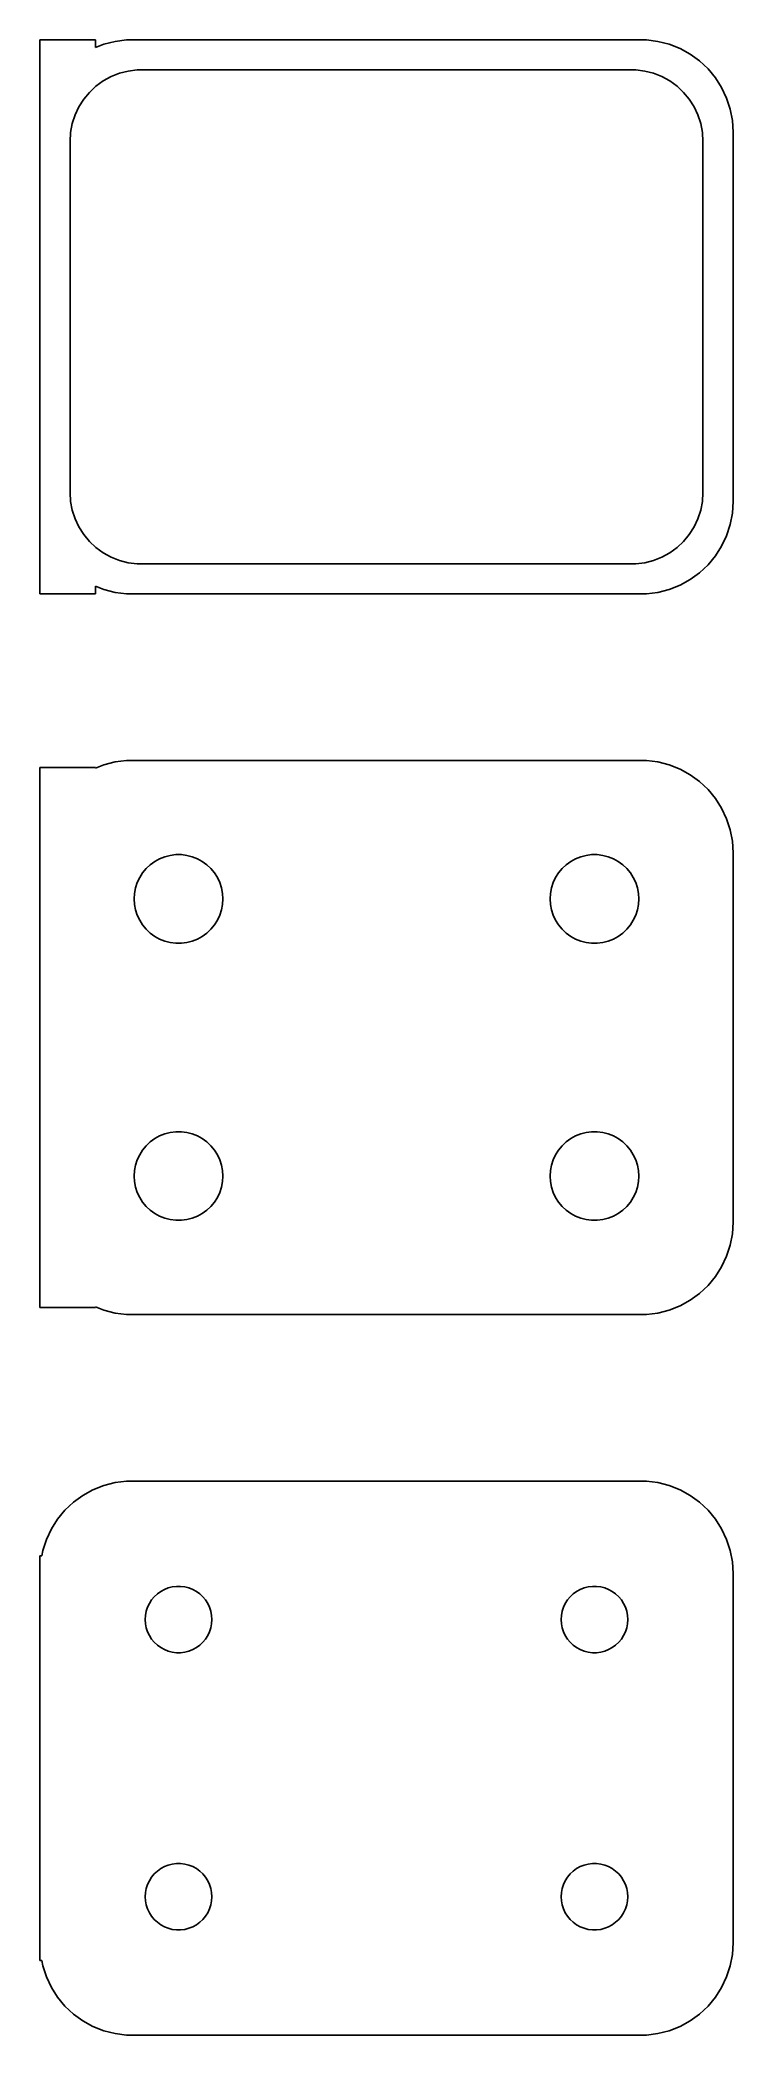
# Model space of a CAD drawing. Header units: metres. Extents: x -19 to 19, y 63 to 171.
import ezdxf

# ---------------------------------------------------------------- set-up
doc = ezdxf.new("R2010")
doc.units = ezdxf.units.M

msp = doc.modelspace()

# ---------------------------------------------------------------- linework, layer by layer
for p, q in [((-15.75, 170.99), (-18.75, 170.99)), ((-18.75, 170.99), (-18.75, 141.01)), ((-15.75, 170.575), (-15.75, 170.99)), ((-15.2951, 170.755), (-15.75, 170.575)), ((-14.6869, 170.911), (-15.2951, 170.755)), ((-14.0639, 170.99), (-14.6869, 170.911)), ((14.0639, 170.99), (-14.0639, 170.99)), ((14.6869, 170.911), (14.0639, 170.99)), ((15.2951, 170.755), (14.6869, 170.911)), ((15.8789, 170.524), (15.2951, 170.755)), ((16.4291, 170.222), (15.8789, 170.524)), ((16.9371, 169.853), (16.4291, 170.222)), ((17.3948, 169.423), (16.9371, 169.853)), ((-16.073, 168.151), (-15.7185, 168.484)), ((-15.7185, 168.484), (-15.3251, 168.77)), ((-15.3251, 168.77), (-14.8989, 169.004)), ((-14.8989, 169.004), (-14.4467, 169.183)), ((-14.4467, 169.183), (-13.9756, 169.304)), ((-13.9756, 169.304), (-13.4932, 169.365)), ((-13.4932, 169.365), (13.4932, 169.365)), ((13.4932, 169.365), (13.9756, 169.304)), ((13.9756, 169.304), (14.4467, 169.183)), ((14.4467, 169.183), (14.8989, 169.004)), ((14.8989, 169.004), (15.3251, 168.77)), ((15.3251, 168.77), (15.7185, 168.484)), ((15.7185, 168.484), (16.073, 168.151)), ((17.7951, 168.939), (17.3948, 169.423)), ((18.1315, 168.409), (17.7951, 168.939)), ((-16.6436, 167.366), (-16.383, 167.776)), ((-16.383, 167.776), (-16.073, 168.151)), ((16.073, 168.151), (16.383, 167.776)), ((16.383, 167.776), (16.6436, 167.366)), ((18.3989, 167.841), (18.1315, 168.409)), ((18.5929, 167.243), (18.3989, 167.841)), ((-17.0921, 165.985), (-17.001, 166.463)), ((-17.001, 166.463), (-16.8507, 166.926)), ((-16.8507, 166.926), (-16.6436, 167.366)), ((16.6436, 167.366), (16.8507, 166.926)), ((16.8507, 166.926), (17.001, 166.463)), ((17.001, 166.463), (17.0921, 165.985)), ((18.7106, 166.627), (18.5929, 167.243)), ((18.75, 166), (18.7106, 166.627)), ((-17.1226, 165.5), (-17.0921, 165.985)), ((-17.1226, 146.5), (-17.1226, 165.5)), ((17.0921, 165.985), (17.1226, 165.5)), ((17.1226, 165.5), (17.1226, 146.5)), ((18.75, 146), (18.75, 166)), ((-17.0921, 146.015), (-17.1226, 146.5)), ((-17.001, 145.537), (-17.0921, 146.015)), ((17.0921, 146.015), (17.001, 145.537)), ((17.1226, 146.5), (17.0921, 146.015)), ((18.7106, 145.373), (18.75, 146)), ((-16.8507, 145.074), (-17.001, 145.537)), ((-16.6436, 144.634), (-16.8507, 145.074)), ((16.8507, 145.074), (16.6436, 144.634)), ((17.001, 145.537), (16.8507, 145.074)), ((18.3989, 144.159), (18.5929, 144.757)), ((18.5929, 144.757), (18.7106, 145.373)), ((-16.383, 144.224), (-16.6436, 144.634)), ((-16.073, 143.849), (-16.383, 144.224)), ((-15.7185, 143.516), (-16.073, 143.849)), ((16.073, 143.849), (15.7185, 143.516)), ((16.383, 144.224), (16.073, 143.849)), ((16.6436, 144.634), (16.383, 144.224)), ((18.1315, 143.591), (18.3989, 144.159)), ((-15.3251, 143.23), (-15.7185, 143.516)), ((-14.8989, 142.996), (-15.3251, 143.23)), ((-14.4467, 142.817), (-14.8989, 142.996)), ((-13.9756, 142.696), (-14.4467, 142.817)), ((-13.4932, 142.635), (-13.9756, 142.696)), ((13.4932, 142.635), (-13.4932, 142.635)), ((13.9756, 142.696), (13.4932, 142.635)), ((14.4467, 142.817), (13.9756, 142.696)), ((14.8989, 142.996), (14.4467, 142.817)), ((15.3251, 143.23), (14.8989, 142.996)), ((15.7185, 143.516), (15.3251, 143.23)), ((16.9371, 142.147), (17.3948, 142.577)), ((17.3948, 142.577), (17.7951, 143.061)), ((17.7951, 143.061), (18.1315, 143.591)), ((15.2951, 141.245), (15.8789, 141.476)), ((15.8789, 141.476), (16.4291, 141.778)), ((16.4291, 141.778), (16.9371, 142.147)), ((-18.75, 141.01), (-15.75, 141.01)), ((-15.75, 141.425), (-15.2951, 141.245)), ((-15.75, 141.01), (-15.75, 141.425)), ((-15.2951, 141.245), (-14.6869, 141.089)), ((-14.6869, 141.089), (-14.0639, 141.01)), ((-14.0639, 141.01), (14.0639, 141.01)), ((14.0639, 141.01), (14.6869, 141.089)), ((14.6869, 141.089), (15.2951, 141.245)), ((-15.2951, 131.755), (-15.75, 131.575)), ((-14.6869, 131.911), (-15.2951, 131.755)), ((-14.0639, 131.99), (-14.6869, 131.911)), ((14.0639, 131.99), (-14.0639, 131.99)), ((14.6869, 131.911), (14.0639, 131.99)), ((15.2951, 131.755), (14.6869, 131.911)), ((15.8789, 131.524), (15.2951, 131.755)), ((-15.75, 131.615), (-18.75, 131.615)), ((-18.75, 131.615), (-18.75, 102.385)), ((-15.75, 131.575), (-15.75, 131.615)), ((16.4291, 131.222), (15.8789, 131.524)), ((16.9371, 130.853), (16.4291, 131.222)), ((17.3948, 130.423), (16.9371, 130.853)), ((17.7951, 129.939), (17.3948, 130.423)), ((18.1315, 129.409), (17.7951, 129.939)), ((18.3989, 128.841), (18.1315, 129.409)), ((18.5929, 128.243), (18.3989, 128.841)), ((18.7106, 127.627), (18.5929, 128.243)), ((18.75, 127), (18.7106, 127.627)), ((-12.9995, 126.143), (-12.7798, 126.349)), ((-12.7798, 126.349), (-12.536, 126.526)), ((-12.536, 126.526), (-12.2719, 126.672)), ((-12.2719, 126.672), (-11.9916, 126.783)), ((-11.9916, 126.783), (-11.6997, 126.857)), ((-11.6997, 126.857), (-11.4007, 126.895)), ((-11.4007, 126.895), (-11.0993, 126.895)), ((-11.0993, 126.895), (-10.8003, 126.857)), ((-10.8003, 126.857), (-10.5083, 126.783)), ((-10.5083, 126.783), (-10.2281, 126.672)), ((-10.2281, 126.672), (-9.964, 126.526)), ((-9.964, 126.526), (-9.72017, 126.349)), ((-9.72017, 126.349), (-9.50047, 126.143)), ((9.50047, 126.143), (9.72017, 126.349)), ((9.72017, 126.349), (9.964, 126.526)), ((9.964, 126.526), (10.2281, 126.672)), ((10.2281, 126.672), (10.5083, 126.783)), ((10.5083, 126.783), (10.8003, 126.857)), ((10.8003, 126.857), (11.0993, 126.895)), ((11.0993, 126.895), (11.4007, 126.895)), ((11.4007, 126.895), (11.6997, 126.857)), ((11.6997, 126.857), (11.9916, 126.783)), ((11.9916, 126.783), (12.2719, 126.672)), ((12.2719, 126.672), (12.536, 126.526)), ((12.536, 126.526), (12.7798, 126.349)), ((12.7798, 126.349), (12.9995, 126.143)), ((18.75, 107), (18.75, 127)), ((-13.5746, 125.097), (-13.4815, 125.383)), ((-13.4815, 125.383), (-13.3531, 125.656)), ((-13.3531, 125.656), (-13.1916, 125.911)), ((-13.1916, 125.911), (-12.9995, 126.143)), ((-9.50047, 126.143), (-9.30835, 125.911)), ((-9.30835, 125.911), (-9.14685, 125.656)), ((-9.14685, 125.656), (-9.01852, 125.383)), ((-9.01852, 125.383), (-8.9254, 125.097)), ((8.9254, 125.097), (9.01852, 125.383)), ((9.01852, 125.383), (9.14685, 125.656)), ((9.14685, 125.656), (9.30835, 125.911)), ((9.30835, 125.911), (9.50047, 126.143)), ((12.9995, 126.143), (13.1916, 125.911)), ((13.1916, 125.911), (13.3531, 125.656)), ((13.3531, 125.656), (13.4815, 125.383)), ((13.4815, 125.383), (13.5746, 125.097)), ((-13.65, 124.5), (-13.6311, 124.801)), ((-13.6311, 124.199), (-13.65, 124.5)), ((-13.6311, 124.801), (-13.5746, 125.097)), ((-13.5746, 123.903), (-13.6311, 124.199)), ((-8.9254, 125.097), (-8.86891, 124.801)), ((-8.86891, 124.199), (-8.9254, 123.903)), ((-8.86891, 124.801), (-8.84999, 124.5)), ((-8.84999, 124.5), (-8.86891, 124.199)), ((8.84999, 124.5), (8.86891, 124.801)), ((8.86891, 124.199), (8.84999, 124.5)), ((8.86891, 124.801), (8.9254, 125.097)), ((8.9254, 123.903), (8.86891, 124.199)), ((13.5746, 125.097), (13.6311, 124.801)), ((13.6311, 124.199), (13.5746, 123.903)), ((13.6311, 124.801), (13.65, 124.5)), ((13.65, 124.5), (13.6311, 124.199)), ((-13.4815, 123.617), (-13.5746, 123.903)), ((-13.3531, 123.344), (-13.4815, 123.617)), ((-13.1916, 123.089), (-13.3531, 123.344)), ((-9.14685, 123.344), (-9.30835, 123.089)), ((-9.01852, 123.617), (-9.14685, 123.344)), ((-8.9254, 123.903), (-9.01852, 123.617)), ((9.01852, 123.617), (8.9254, 123.903)), ((9.14685, 123.344), (9.01852, 123.617)), ((9.30835, 123.089), (9.14685, 123.344)), ((13.3531, 123.344), (13.1916, 123.089)), ((13.4815, 123.617), (13.3531, 123.344)), ((13.5746, 123.903), (13.4815, 123.617)), ((-12.9995, 122.857), (-13.1916, 123.089)), ((-12.7798, 122.651), (-12.9995, 122.857)), ((-12.536, 122.474), (-12.7798, 122.651)), ((-12.2719, 122.328), (-12.536, 122.474)), ((-11.9916, 122.217), (-12.2719, 122.328)), ((-11.6997, 122.143), (-11.9916, 122.217)), ((-11.4007, 122.105), (-11.6997, 122.143)), ((-11.0993, 122.105), (-11.4007, 122.105)), ((-10.8003, 122.143), (-11.0993, 122.105)), ((-10.5083, 122.217), (-10.8003, 122.143)), ((-10.2281, 122.328), (-10.5083, 122.217)), ((-9.964, 122.474), (-10.2281, 122.328)), ((-9.72017, 122.651), (-9.964, 122.474)), ((-9.50047, 122.857), (-9.72017, 122.651)), ((-9.30835, 123.089), (-9.50047, 122.857)), ((9.50047, 122.857), (9.30835, 123.089)), ((9.72017, 122.651), (9.50047, 122.857)), ((9.964, 122.474), (9.72017, 122.651)), ((10.2281, 122.328), (9.964, 122.474)), ((10.5083, 122.217), (10.2281, 122.328)), ((10.8003, 122.143), (10.5083, 122.217)), ((11.0993, 122.105), (10.8003, 122.143)), ((11.4007, 122.105), (11.0993, 122.105)), ((11.6997, 122.143), (11.4007, 122.105)), ((11.9916, 122.217), (11.6997, 122.143)), ((12.2719, 122.328), (11.9916, 122.217)), ((12.536, 122.474), (12.2719, 122.328)), ((12.7798, 122.651), (12.536, 122.474)), ((12.9995, 122.857), (12.7798, 122.651)), ((13.1916, 123.089), (12.9995, 122.857)), ((-12.9995, 111.143), (-12.7798, 111.349)), ((-12.7798, 111.349), (-12.536, 111.526)), ((-12.536, 111.526), (-12.2719, 111.672)), ((-12.2719, 111.672), (-11.9916, 111.783)), ((-11.9916, 111.783), (-11.6997, 111.857)), ((-11.6997, 111.857), (-11.4007, 111.895)), ((-11.4007, 111.895), (-11.0993, 111.895)), ((-11.0993, 111.895), (-10.8003, 111.857)), ((-10.8003, 111.857), (-10.5083, 111.783)), ((-10.5083, 111.783), (-10.2281, 111.672)), ((-10.2281, 111.672), (-9.964, 111.526)), ((-9.964, 111.526), (-9.72017, 111.349)), ((-9.72017, 111.349), (-9.50047, 111.143)), ((9.50047, 111.143), (9.72017, 111.349)), ((9.72017, 111.349), (9.964, 111.526)), ((9.964, 111.526), (10.2281, 111.672)), ((10.2281, 111.672), (10.5083, 111.783)), ((10.5083, 111.783), (10.8003, 111.857)), ((10.8003, 111.857), (11.0993, 111.895)), ((11.0993, 111.895), (11.4007, 111.895)), ((11.4007, 111.895), (11.6997, 111.857)), ((11.6997, 111.857), (11.9916, 111.783)), ((11.9916, 111.783), (12.2719, 111.672)), ((12.2719, 111.672), (12.536, 111.526)), ((12.536, 111.526), (12.7798, 111.349)), ((12.7798, 111.349), (12.9995, 111.143)), ((-13.5746, 110.097), (-13.4815, 110.383)), ((-13.4815, 110.383), (-13.3531, 110.656)), ((-13.3531, 110.656), (-13.1916, 110.911)), ((-13.1916, 110.911), (-12.9995, 111.143)), ((-9.50047, 111.143), (-9.30835, 110.911)), ((-9.30835, 110.911), (-9.14685, 110.656)), ((-9.14685, 110.656), (-9.01852, 110.383)), ((-9.01852, 110.383), (-8.9254, 110.097)), ((8.9254, 110.097), (9.01852, 110.383)), ((9.01852, 110.383), (9.14685, 110.656)), ((9.14685, 110.656), (9.30835, 110.911)), ((9.30835, 110.911), (9.50047, 111.143)), ((12.9995, 111.143), (13.1916, 110.911)), ((13.1916, 110.911), (13.3531, 110.656)), ((13.3531, 110.656), (13.4815, 110.383)), ((13.4815, 110.383), (13.5746, 110.097)), ((-13.65, 109.5), (-13.6311, 109.801)), ((-13.6311, 109.199), (-13.65, 109.5)), ((-13.6311, 109.801), (-13.5746, 110.097)), ((-13.5746, 108.903), (-13.6311, 109.199)), ((-8.9254, 110.097), (-8.86891, 109.801)), ((-8.86891, 109.199), (-8.9254, 108.903)), ((-8.86891, 109.801), (-8.84999, 109.5)), ((-8.84999, 109.5), (-8.86891, 109.199)), ((8.84999, 109.5), (8.86891, 109.801)), ((8.86891, 109.199), (8.84999, 109.5)), ((8.86891, 109.801), (8.9254, 110.097)), ((8.9254, 108.903), (8.86891, 109.199)), ((13.5746, 110.097), (13.6311, 109.801)), ((13.6311, 109.199), (13.5746, 108.903)), ((13.6311, 109.801), (13.65, 109.5)), ((13.65, 109.5), (13.6311, 109.199)), ((-13.4815, 108.617), (-13.5746, 108.903)), ((-13.3531, 108.344), (-13.4815, 108.617)), ((-13.1916, 108.089), (-13.3531, 108.344)), ((-12.9995, 107.857), (-13.1916, 108.089)), ((-9.30835, 108.089), (-9.50047, 107.857)), ((-9.14685, 108.344), (-9.30835, 108.089)), ((-9.01852, 108.617), (-9.14685, 108.344)), ((-8.9254, 108.903), (-9.01852, 108.617)), ((9.01852, 108.617), (8.9254, 108.903)), ((9.14685, 108.344), (9.01852, 108.617)), ((9.30835, 108.089), (9.14685, 108.344)), ((9.50047, 107.857), (9.30835, 108.089)), ((13.1916, 108.089), (12.9995, 107.857)), ((13.3531, 108.344), (13.1916, 108.089)), ((13.4815, 108.617), (13.3531, 108.344)), ((13.5746, 108.903), (13.4815, 108.617)), ((-12.7798, 107.651), (-12.9995, 107.857)), ((-12.536, 107.474), (-12.7798, 107.651)), ((-12.2719, 107.328), (-12.536, 107.474)), ((-11.9916, 107.217), (-12.2719, 107.328)), ((-11.6997, 107.143), (-11.9916, 107.217)), ((-11.4007, 107.105), (-11.6997, 107.143)), ((-11.0993, 107.105), (-11.4007, 107.105)), ((-10.8003, 107.143), (-11.0993, 107.105)), ((-10.5083, 107.217), (-10.8003, 107.143)), ((-10.2281, 107.328), (-10.5083, 107.217)), ((-9.964, 107.474), (-10.2281, 107.328)), ((-9.72017, 107.651), (-9.964, 107.474)), ((-9.50047, 107.857), (-9.72017, 107.651)), ((9.72017, 107.651), (9.50047, 107.857)), ((9.964, 107.474), (9.72017, 107.651)), ((10.2281, 107.328), (9.964, 107.474)), ((10.5083, 107.217), (10.2281, 107.328)), ((10.8003, 107.143), (10.5083, 107.217)), ((11.0993, 107.105), (10.8003, 107.143)), ((11.4007, 107.105), (11.0993, 107.105)), ((11.6997, 107.143), (11.4007, 107.105)), ((11.9916, 107.217), (11.6997, 107.143)), ((12.2719, 107.328), (11.9916, 107.217)), ((12.536, 107.474), (12.2719, 107.328)), ((12.7798, 107.651), (12.536, 107.474)), ((12.9995, 107.857), (12.7798, 107.651)), ((18.7106, 106.373), (18.75, 107)), ((18.5929, 105.757), (18.7106, 106.373)), ((18.1315, 104.591), (18.3989, 105.159)), ((18.3989, 105.159), (18.5929, 105.757)), ((17.3948, 103.577), (17.7951, 104.061)), ((17.7951, 104.061), (18.1315, 104.591)), ((15.8789, 102.476), (16.4291, 102.778)), ((16.4291, 102.778), (16.9371, 103.147)), ((16.9371, 103.147), (17.3948, 103.577)), ((-18.75, 102.385), (-15.75, 102.385)), ((-15.75, 102.385), (-15.75, 102.425)), ((-15.75, 102.425), (-15.2951, 102.245)), ((-15.2951, 102.245), (-14.6869, 102.089)), ((-14.6869, 102.089), (-14.0639, 102.01)), ((-14.0639, 102.01), (14.0639, 102.01)), ((14.0639, 102.01), (14.6869, 102.089)), ((14.6869, 102.089), (15.2951, 102.245)), ((15.2951, 102.245), (15.8789, 102.476)), ((-14.6869, 92.9114), (-15.2951, 92.7553)), ((-14.0639, 92.9901), (-14.6869, 92.9114)), ((14.0639, 92.9901), (-14.0639, 92.9901)), ((14.6869, 92.9114), (14.0639, 92.9901)), ((15.2951, 92.7553), (14.6869, 92.9114)), ((-16.9371, 91.8526), (-17.3948, 91.4227)), ((-16.4291, 92.2216), (-16.9371, 91.8526)), ((-15.8789, 92.5241), (-16.4291, 92.2216)), ((-15.2951, 92.7553), (-15.8789, 92.5241)), ((15.8789, 92.5241), (15.2951, 92.7553)), ((16.4291, 92.2216), (15.8789, 92.5241)), ((16.9371, 91.8526), (16.4291, 92.2216)), ((17.3948, 91.4227), (16.9371, 91.8526)), ((-17.7951, 90.9389), (-18.1315, 90.4088)), ((-17.3948, 91.4227), (-17.7951, 90.9389)), ((17.7951, 90.9389), (17.3948, 91.4227)), ((18.1315, 90.4088), (17.7951, 90.9389)), ((-18.3989, 89.8406), (-18.5929, 89.2434)), ((-18.1315, 90.4088), (-18.3989, 89.8406)), ((18.3989, 89.8406), (18.1315, 90.4088)), ((18.5929, 89.2434), (18.3989, 89.8406)), ((-18.65, 88.9442), (-18.75, 88.9442)), ((-18.75, 88.9442), (-18.75, 67.0558)), ((-18.5929, 89.2434), (-18.65, 88.9442)), ((18.7106, 88.6267), (18.5929, 89.2434)), ((18.75, 88), (18.7106, 88.6267)), ((18.75, 68), (18.75, 88)), ((-12.8273, 86.3671), (-12.7062, 86.558)), ((-12.7062, 86.558), (-12.5621, 86.7322)), ((-12.5621, 86.7322), (-12.3974, 86.8869)), ((-12.3974, 86.8869), (-12.2145, 87.0198)), ((-12.2145, 87.0198), (-12.0164, 87.1287)), ((-12.0164, 87.1287), (-11.8062, 87.2119)), ((-11.8062, 87.2119), (-11.5873, 87.2681)), ((-11.5873, 87.2681), (-11.363, 87.2964)), ((-11.363, 87.2964), (-11.137, 87.2964)), ((-11.137, 87.2964), (-10.9127, 87.2681)), ((-10.9127, 87.2681), (-10.6938, 87.2119)), ((-10.6938, 87.2119), (-10.4836, 87.1287)), ((-10.4836, 87.1287), (-10.2855, 87.0198)), ((-10.2855, 87.0198), (-10.1026, 86.8869)), ((-10.1026, 86.8869), (-9.93785, 86.7322)), ((-9.93785, 86.7322), (-9.79376, 86.558)), ((-9.79376, 86.558), (-9.67264, 86.3671)), ((9.67264, 86.3671), (9.79376, 86.558)), ((9.79376, 86.558), (9.93785, 86.7322)), ((9.93785, 86.7322), (10.1026, 86.8869)), ((10.1026, 86.8869), (10.2855, 87.0198)), ((10.2855, 87.0198), (10.4836, 87.1287)), ((10.4836, 87.1287), (10.6938, 87.2119)), ((10.6938, 87.2119), (10.9127, 87.2681)), ((10.9127, 87.2681), (11.137, 87.2964)), ((11.137, 87.2964), (11.363, 87.2964)), ((11.363, 87.2964), (11.5873, 87.2681)), ((11.5873, 87.2681), (11.8062, 87.2119)), ((11.8062, 87.2119), (12.0164, 87.1287)), ((12.0164, 87.1287), (12.2145, 87.0198)), ((12.2145, 87.0198), (12.3974, 86.8869)), ((12.3974, 86.8869), (12.5621, 86.7322)), ((12.5621, 86.7322), (12.7062, 86.558)), ((12.7062, 86.558), (12.8273, 86.3671)), ((-13.05, 85.5), (-13.0358, 85.7256)), ((-13.0358, 85.2744), (-13.05, 85.5)), ((-13.0358, 85.7256), (-12.9934, 85.9476)), ((-12.9934, 85.9476), (-12.9236, 86.1626)), ((-12.9236, 86.1626), (-12.8273, 86.3671)), ((-9.67264, 86.3671), (-9.5764, 86.1626)), ((-9.5764, 86.1626), (-9.50655, 85.9476)), ((-9.50655, 85.9476), (-9.46419, 85.7256)), ((-9.46419, 85.7256), (-9.45, 85.5)), ((-9.45, 85.5), (-9.46419, 85.2744)), ((9.45, 85.5), (9.46419, 85.7256)), ((9.46419, 85.2744), (9.45, 85.5)), ((9.46419, 85.7256), (9.50655, 85.9476)), ((9.50655, 85.9476), (9.5764, 86.1626)), ((9.5764, 86.1626), (9.67264, 86.3671)), ((12.8273, 86.3671), (12.9236, 86.1626)), ((12.9236, 86.1626), (12.9934, 85.9476)), ((12.9934, 85.9476), (13.0358, 85.7256)), ((13.0358, 85.7256), (13.05, 85.5)), ((13.05, 85.5), (13.0358, 85.2744)), ((-12.9934, 85.0524), (-13.0358, 85.2744)), ((-12.9236, 84.8374), (-12.9934, 85.0524)), ((-12.8273, 84.6328), (-12.9236, 84.8374)), ((-12.7062, 84.442), (-12.8273, 84.6328)), ((-12.5621, 84.2678), (-12.7062, 84.442)), ((-12.3974, 84.1131), (-12.5621, 84.2678)), ((-9.93785, 84.2678), (-10.1026, 84.1131)), ((-9.79376, 84.442), (-9.93785, 84.2678)), ((-9.67264, 84.6328), (-9.79376, 84.442)), ((-9.5764, 84.8374), (-9.67264, 84.6328)), ((-9.50655, 85.0524), (-9.5764, 84.8374)), ((-9.46419, 85.2744), (-9.50655, 85.0524)), ((9.50655, 85.0524), (9.46419, 85.2744)), ((9.5764, 84.8374), (9.50655, 85.0524)), ((9.67264, 84.6328), (9.5764, 84.8374)), ((9.79376, 84.442), (9.67264, 84.6328)), ((9.93785, 84.2678), (9.79376, 84.442)), ((10.1026, 84.1131), (9.93785, 84.2678)), ((12.5621, 84.2678), (12.3974, 84.1131)), ((12.7062, 84.442), (12.5621, 84.2678)), ((12.8273, 84.6328), (12.7062, 84.442)), ((12.9236, 84.8374), (12.8273, 84.6328)), ((12.9934, 85.0524), (12.9236, 84.8374)), ((13.0358, 85.2744), (12.9934, 85.0524)), ((-12.2145, 83.9802), (-12.3974, 84.1131)), ((-12.0164, 83.8713), (-12.2145, 83.9802)), ((-11.8062, 83.7881), (-12.0164, 83.8713)), ((-11.5873, 83.7319), (-11.8062, 83.7881)), ((-11.363, 83.7036), (-11.5873, 83.7319)), ((-11.137, 83.7036), (-11.363, 83.7036)), ((-10.9127, 83.7319), (-11.137, 83.7036)), ((-10.6938, 83.7881), (-10.9127, 83.7319)), ((-10.4836, 83.8713), (-10.6938, 83.7881)), ((-10.2855, 83.9802), (-10.4836, 83.8713)), ((-10.1026, 84.1131), (-10.2855, 83.9802)), ((10.2855, 83.9802), (10.1026, 84.1131)), ((10.4836, 83.8713), (10.2855, 83.9802)), ((10.6938, 83.7881), (10.4836, 83.8713)), ((10.9127, 83.7319), (10.6938, 83.7881)), ((11.137, 83.7036), (10.9127, 83.7319)), ((11.363, 83.7036), (11.137, 83.7036)), ((11.5873, 83.7319), (11.363, 83.7036)), ((11.8062, 83.7881), (11.5873, 83.7319)), ((12.0164, 83.8713), (11.8062, 83.7881)), ((12.2145, 83.9802), (12.0164, 83.8713)), ((12.3974, 84.1131), (12.2145, 83.9802)), ((-12.9236, 71.1626), (-12.8273, 71.3672)), ((-12.8273, 71.3672), (-12.7062, 71.558)), ((-12.7062, 71.558), (-12.5621, 71.7322)), ((-12.5621, 71.7322), (-12.3974, 71.8869)), ((-12.3974, 71.8869), (-12.2145, 72.0198)), ((-12.2145, 72.0198), (-12.0164, 72.1287)), ((-12.0164, 72.1287), (-11.8062, 72.2119)), ((-11.8062, 72.2119), (-11.5873, 72.2681)), ((-11.5873, 72.2681), (-11.363, 72.2964)), ((-11.363, 72.2964), (-11.137, 72.2964)), ((-11.137, 72.2964), (-10.9127, 72.2681)), ((-10.9127, 72.2681), (-10.6938, 72.2119)), ((-10.6938, 72.2119), (-10.4836, 72.1287)), ((-10.4836, 72.1287), (-10.2855, 72.0198)), ((-10.2855, 72.0198), (-10.1026, 71.8869)), ((-10.1026, 71.8869), (-9.93785, 71.7322)), ((-9.93785, 71.7322), (-9.79376, 71.558)), ((-9.79376, 71.558), (-9.67264, 71.3672)), ((-9.67264, 71.3672), (-9.5764, 71.1626)), ((9.5764, 71.1626), (9.67264, 71.3672)), ((9.67264, 71.3672), (9.79376, 71.558)), ((9.79376, 71.558), (9.93785, 71.7322)), ((9.93785, 71.7322), (10.1026, 71.8869)), ((10.1026, 71.8869), (10.2855, 72.0198)), ((10.2855, 72.0198), (10.4836, 72.1287)), ((10.4836, 72.1287), (10.6938, 72.2119)), ((10.6938, 72.2119), (10.9127, 72.2681)), ((10.9127, 72.2681), (11.137, 72.2964)), ((11.137, 72.2964), (11.363, 72.2964)), ((11.363, 72.2964), (11.5873, 72.2681)), ((11.5873, 72.2681), (11.8062, 72.2119)), ((11.8062, 72.2119), (12.0164, 72.1287)), ((12.0164, 72.1287), (12.2145, 72.0198)), ((12.2145, 72.0198), (12.3974, 71.8869)), ((12.3974, 71.8869), (12.5621, 71.7322)), ((12.5621, 71.7322), (12.7062, 71.558)), ((12.7062, 71.558), (12.8273, 71.3672)), ((12.8273, 71.3672), (12.9236, 71.1626)), ((-13.05, 70.5), (-13.0358, 70.7256)), ((-13.0358, 70.2744), (-13.05, 70.5)), ((-13.0358, 70.7256), (-12.9934, 70.9476)), ((-12.9934, 70.0524), (-13.0358, 70.2744)), ((-12.9934, 70.9476), (-12.9236, 71.1626)), ((-9.5764, 71.1626), (-9.50655, 70.9476)), ((-9.50655, 70.9476), (-9.46419, 70.7256)), ((-9.46419, 70.2744), (-9.50655, 70.0524)), ((-9.46419, 70.7256), (-9.45, 70.5)), ((-9.45, 70.5), (-9.46419, 70.2744)), ((9.45, 70.5), (9.46419, 70.7256)), ((9.46419, 70.2744), (9.45, 70.5)), ((9.46419, 70.7256), (9.50655, 70.9476)), ((9.50655, 70.0524), (9.46419, 70.2744)), ((9.50655, 70.9476), (9.5764, 71.1626)), ((12.9236, 71.1626), (12.9934, 70.9476)), ((12.9934, 70.9476), (13.0358, 70.7256)), ((13.0358, 70.2744), (12.9934, 70.0524)), ((13.0358, 70.7256), (13.05, 70.5)), ((13.05, 70.5), (13.0358, 70.2744)), ((-12.9236, 69.8374), (-12.9934, 70.0524)), ((-12.8273, 69.6329), (-12.9236, 69.8374)), ((-12.7062, 69.442), (-12.8273, 69.6329)), ((-12.5621, 69.2678), (-12.7062, 69.442)), ((-12.3974, 69.1131), (-12.5621, 69.2678)), ((-12.2145, 68.9802), (-12.3974, 69.1131)), ((-10.1026, 69.1131), (-10.2855, 68.9802)), ((-9.93785, 69.2678), (-10.1026, 69.1131)), ((-9.79376, 69.442), (-9.93785, 69.2678)), ((-9.67264, 69.6329), (-9.79376, 69.442)), ((-9.5764, 69.8374), (-9.67264, 69.6329)), ((-9.50655, 70.0524), (-9.5764, 69.8374)), ((9.5764, 69.8374), (9.50655, 70.0524)), ((9.67264, 69.6329), (9.5764, 69.8374)), ((9.79376, 69.442), (9.67264, 69.6329)), ((9.93785, 69.2678), (9.79376, 69.442)), ((10.1026, 69.1131), (9.93785, 69.2678)), ((10.2855, 68.9802), (10.1026, 69.1131)), ((12.3974, 69.1131), (12.2145, 68.9802)), ((12.5621, 69.2678), (12.3974, 69.1131)), ((12.7062, 69.442), (12.5621, 69.2678)), ((12.8273, 69.6329), (12.7062, 69.442)), ((12.9236, 69.8374), (12.8273, 69.6329)), ((12.9934, 70.0524), (12.9236, 69.8374)), ((-12.0164, 68.8713), (-12.2145, 68.9802)), ((-11.8062, 68.7881), (-12.0164, 68.8713)), ((-11.5873, 68.7319), (-11.8062, 68.7881)), ((-11.363, 68.7036), (-11.5873, 68.7319)), ((-11.137, 68.7036), (-11.363, 68.7036)), ((-10.9127, 68.7319), (-11.137, 68.7036)), ((-10.6938, 68.7881), (-10.9127, 68.7319)), ((-10.4836, 68.8713), (-10.6938, 68.7881)), ((-10.2855, 68.9802), (-10.4836, 68.8713)), ((10.4836, 68.8713), (10.2855, 68.9802)), ((10.6938, 68.7881), (10.4836, 68.8713)), ((10.9127, 68.7319), (10.6938, 68.7881)), ((11.137, 68.7036), (10.9127, 68.7319)), ((11.363, 68.7036), (11.137, 68.7036)), ((11.5873, 68.7319), (11.363, 68.7036)), ((11.8062, 68.7881), (11.5873, 68.7319)), ((12.0164, 68.8713), (11.8062, 68.7881)), ((12.2145, 68.9802), (12.0164, 68.8713)), ((-18.75, 67.0558), (-18.65, 67.0558)), ((-18.65, 67.0558), (-18.5929, 66.7566)), ((18.5929, 66.7566), (18.7106, 67.3733)), ((18.7106, 67.3733), (18.75, 68)), ((-18.5929, 66.7566), (-18.3989, 66.1594)), ((-18.3989, 66.1594), (-18.1315, 65.5912)), ((18.1315, 65.5912), (18.3989, 66.1594)), ((18.3989, 66.1594), (18.5929, 66.7566)), ((-18.1315, 65.5912), (-17.7951, 65.0611)), ((-17.7951, 65.0611), (-17.3948, 64.5773)), ((17.3948, 64.5773), (17.7951, 65.0611)), ((17.7951, 65.0611), (18.1315, 65.5912)), ((-17.3948, 64.5773), (-16.9371, 64.1474)), ((-16.9371, 64.1474), (-16.4291, 63.7784)), ((-16.4291, 63.7784), (-15.8789, 63.4759)), ((15.8789, 63.4759), (16.4291, 63.7784)), ((16.4291, 63.7784), (16.9371, 64.1474)), ((16.9371, 64.1474), (17.3948, 64.5773)), ((-15.8789, 63.4759), (-15.2951, 63.2447)), ((-15.2951, 63.2447), (-14.6869, 63.0886)), ((-14.6869, 63.0886), (-14.0639, 63.0099)), ((-14.0639, 63.0099), (14.0639, 63.0099)), ((14.0639, 63.0099), (14.6869, 63.0886)), ((14.6869, 63.0886), (15.2951, 63.2447)), ((15.2951, 63.2447), (15.8789, 63.4759))]:
    msp.add_line(p, q)

doc.saveas('drawing.dxf')
